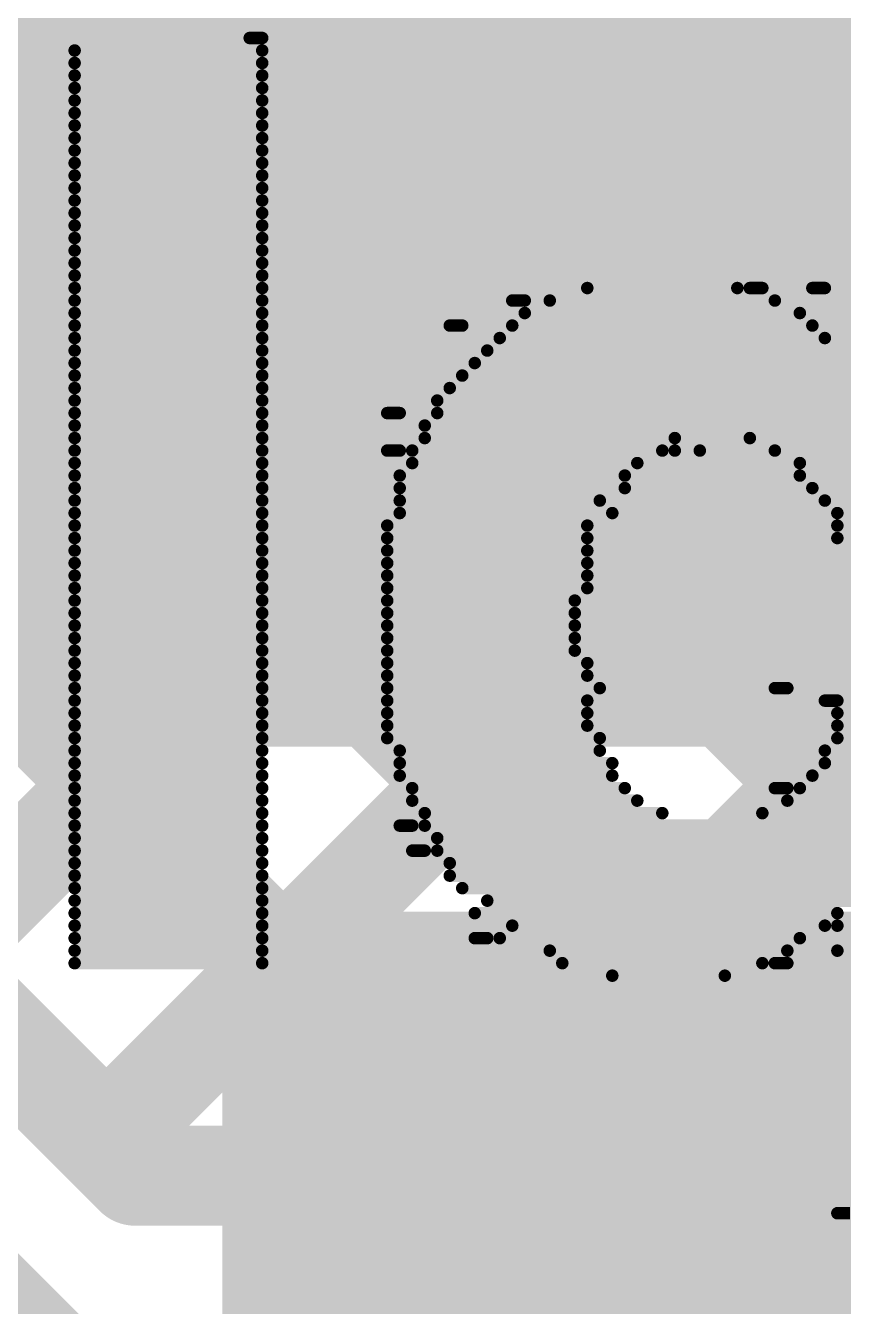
# Model space of a CAD drawing. Header units: millimetres. Extents: x 0 to 214, y 0 to 214.
# Drawn here: x 3.2511 to 3.3165, y 1.8975 to 2 of the extents above; entities that cross this region are included whole.
import ezdxf

# ---------------------------------------------------------------- set-up
doc = ezdxf.new("R2010")
doc.units = ezdxf.units.MM
doc.header["$MEASUREMENT"] = 0
for name, color, linetype in [('BottomLayer', 5, 'Continuous'), ('BottomOverlay', 54, 'Continuous'), ('TopLayer', 1, 'Continuous'), ('TopPaste', 8, 'Continuous'), ('TopSolder', 216, 'Continuous')]:
    doc.layers.add(name, color=color, linetype=linetype)

# ---------------------------------------------------------------- blocks, each defined once
blk = doc.blocks.new('SOIC_8_181')
at = {"layer": 'TopLayer'}
for points in [[(-0.0735, 0.0122), (-0.1365, 0.0122), (-0.1365, 0.0378), (-0.0735, 0.0378)], [(-0.0735, -0.0378), (-0.1365, -0.0378), (-0.1365, -0.0122), (-0.0735, -0.0122)], [(-0.0735, -0.0878), (-0.1365, -0.0878), (-0.1365, -0.0622), (-0.0735, -0.0622)]]:
    blk.add_hatch(color=1, dxfattribs=at).paths.add_polyline_path(points)
at = {"layer": 'TopPaste'}
for points in [[(-0.0735, 0.0122), (-0.1365, 0.0122), (-0.1365, 0.0378), (-0.0735, 0.0378)], [(-0.0735, -0.0378), (-0.1365, -0.0378), (-0.1365, -0.0122), (-0.0735, -0.0122)], [(-0.0735, -0.0878), (-0.1365, -0.0878), (-0.1365, -0.0622), (-0.0735, -0.0622)]]:
    blk.add_hatch(color=8, dxfattribs=at).paths.add_polyline_path(points)
at = {"layer": 'TopSolder'}
for points in [[(-0.0695, 0.0082), (-0.1405, 0.0082), (-0.1405, 0.0418), (-0.0695, 0.0418)], [(-0.0695, -0.0418), (-0.1405, -0.0418), (-0.1405, -0.0082), (-0.0695, -0.0082)], [(-0.0695, -0.0918), (-0.1405, -0.0918), (-0.1405, -0.0582), (-0.0695, -0.0582)]]:
    blk.add_hatch(color=216, dxfattribs=at).paths.add_polyline_path(points)

msp = doc.modelspace()

# ---------------------------------------------------------------- hatches: boundary and pattern name
at = {"layer": 'TopLayer'}
for points in [[(3.20389, 1.94232), (3.34169, 1.94232), (3.34169, 2.03589), (3.20389, 2.03589)], [(3.2668, 1.649), (3.3978, 1.649), (3.3978, 1.92913), (3.2668, 1.92913)]]:
    msp.add_hatch(color=1, dxfattribs=at).paths.add_polyline_path(points)

# ---------------------------------------------------------------- linework, layer by layer
at = {"layer": 'BottomLayer'}
for points, const_width in [([(3.25717, 1.91067), (4.033, 2.6865)], 0.008), ([(3.28279, 1.908), (4.06129, 2.6865)], 0.008), ([(3.31107, 1.908), (4.08957, 2.6865)], 0.008), ([(3.21475, 1.95309), (3.587, 2.32535)], 0.008), ([(3.22889, 1.93895), (3.58201, 2.29207)], 0.008), ([(3.24303, 1.92481), (3.59717, 2.27895)], 0.008), ([(3.114, 2.19597), (3.40197, 1.908)], 0.008), ([(3.114, 2.16769), (3.37369, 1.908)], 0.008), ([(3.114, 2.1394), (3.3454, 1.908)], 0.008), ([(3.114, 2.11112), (3.31712, 1.908)], 0.008), ([(3.114, 2.08284), (3.28884, 1.908)], 0.008), ([(3.083, 2.041), (3.247, 1.877)], 0.04), ([(3.114, 2.05455), (3.26055, 1.908)], 0.008), ([(3.114, 2.05384), (3.25984, 1.908)], 0.008), ([(3.25984, 1.908), (3.61193, 1.908)], 0.008)]:
    msp.add_lwpolyline(points, dxfattribs=dict(at, const_width=const_width))
at = {"layer": 'BottomLayer', "const_width": 0.004}
for points in [[(3.25517, 1.91067, 1), (3.25917, 1.91067, 1)], [(3.25784, 1.908, 1), (3.26184, 1.908, 1)], [(3.25784, 1.908, 1), (3.26184, 1.908, 1)], [(3.25855, 1.908, 1), (3.26255, 1.908, 1)], [(3.28079, 1.908, 1), (3.28479, 1.908, 1)], [(3.28684, 1.908, 1), (3.29084, 1.908, 1)], [(3.30907, 1.908, 1), (3.31307, 1.908, 1)], [(3.31512, 1.908, 1), (3.31912, 1.908, 1)]]:
    msp.add_lwpolyline(points, format="xyb", close=True, dxfattribs=at)
at = {"layer": 'BottomOverlay', "const_width": 0.001}
for points in [[(3.269, 1.999), (3.27, 1.999)], [(3.255, 1.998), (3.27, 1.998)], [(3.255, 1.997), (3.27, 1.997)], [(3.255, 1.996), (3.27, 1.996)], [(3.255, 1.995), (3.27, 1.995)], [(3.255, 1.994), (3.27, 1.994)], [(3.255, 1.993), (3.27, 1.993)], [(3.255, 1.992), (3.27, 1.992)], [(3.255, 1.991), (3.27, 1.991)], [(3.255, 1.99), (3.27, 1.99)], [(3.255, 1.989), (3.27, 1.989)], [(3.255, 1.988), (3.27, 1.988)], [(3.255, 1.987), (3.27, 1.987)], [(3.255, 1.986), (3.27, 1.986)], [(3.255, 1.985), (3.27, 1.985)], [(3.255, 1.984), (3.27, 1.984)], [(3.255, 1.983), (3.27, 1.983)], [(3.255, 1.982), (3.27, 1.982)], [(3.255, 1.981), (3.27, 1.981)], [(3.255, 1.98), (3.27, 1.98)], [(3.255, 1.979), (3.27, 1.979)], [(3.296, 1.979), (3.308, 1.979)], [(3.309, 1.979), (3.31, 1.979)], [(3.314, 1.979), (3.315, 1.979)], [(3.255, 1.978), (3.27, 1.978)], [(3.29, 1.978), (3.291, 1.978)], [(3.293, 1.978), (3.311, 1.978)], [(3.255, 1.977), (3.27, 1.977)], [(3.291, 1.977), (3.313, 1.977)], [(3.255, 1.976), (3.27, 1.976)], [(3.285, 1.976), (3.286, 1.976)], [(3.29, 1.976), (3.314, 1.976)], [(3.255, 1.975), (3.27, 1.975)], [(3.289, 1.975), (3.315, 1.975)], [(3.255, 1.974), (3.27, 1.974)], [(3.288, 1.974), (3.317, 1.974)], [(3.255, 1.973), (3.27, 1.973)], [(3.287, 1.973), (3.332, 1.973)], [(3.255, 1.972), (3.27, 1.972)], [(3.286, 1.972), (3.332, 1.972)], [(3.255, 1.971), (3.27, 1.971)], [(3.285, 1.971), (3.332, 1.971)], [(3.255, 1.97), (3.27, 1.97)], [(3.284, 1.97), (3.332, 1.97)], [(3.255, 1.969), (3.27, 1.969)], [(3.28, 1.969), (3.281, 1.969)], [(3.284, 1.969), (3.332, 1.969)], [(3.255, 1.968), (3.27, 1.968)], [(3.283, 1.968), (3.332, 1.968)], [(3.255, 1.967), (3.27, 1.967)], [(3.283, 1.967), (3.303, 1.967)], [(3.309, 1.967), (3.332, 1.967)], [(3.255, 1.966), (3.27, 1.966)], [(3.28, 1.966), (3.281, 1.966)], [(3.282, 1.966), (3.302, 1.966)], [(3.303, 1.966), (3.305, 1.966)], [(3.311, 1.966), (3.332, 1.966)], [(3.255, 1.965), (3.27, 1.965)], [(3.282, 1.965), (3.3, 1.965)], [(3.313, 1.965), (3.332, 1.965)], [(3.255, 1.964), (3.27, 1.964)], [(3.281, 1.964), (3.299, 1.964)], [(3.313, 1.964), (3.332, 1.964)], [(3.255, 1.963), (3.27, 1.963)], [(3.281, 1.963), (3.299, 1.963)], [(3.314, 1.963), (3.332, 1.963)], [(3.255, 1.962), (3.27, 1.962)], [(3.281, 1.962), (3.297, 1.962)], [(3.315, 1.962), (3.332, 1.962)], [(3.255, 1.961), (3.27, 1.961)], [(3.281, 1.961), (3.298, 1.961)], [(3.316, 1.961), (3.332, 1.961)], [(3.255, 1.96), (3.27, 1.96)], [(3.28, 1.96), (3.296, 1.96)], [(3.316, 1.96), (3.332, 1.96)], [(3.255, 1.959), (3.27, 1.959)], [(3.28, 1.959), (3.296, 1.959)], [(3.316, 1.959), (3.332, 1.959)], [(3.255, 1.958), (3.27, 1.958)], [(3.28, 1.958), (3.296, 1.958)], [(3.255, 1.957), (3.27, 1.957)], [(3.28, 1.957), (3.296, 1.957)], [(3.255, 1.956), (3.27, 1.956)], [(3.28, 1.956), (3.296, 1.956)], [(3.255, 1.955), (3.27, 1.955)], [(3.28, 1.955), (3.296, 1.955)], [(3.255, 1.954), (3.27, 1.954)], [(3.28, 1.954), (3.295, 1.954)], [(3.255, 1.953), (3.27, 1.953)], [(3.28, 1.953), (3.295, 1.953)], [(3.255, 1.952), (3.27, 1.952)], [(3.28, 1.952), (3.295, 1.952)], [(3.255, 1.951), (3.27, 1.951)], [(3.28, 1.951), (3.295, 1.951)], [(3.255, 1.95), (3.27, 1.95)], [(3.255, 1.949), (3.27, 1.949)], [(3.28, 1.95), (3.295, 1.95)], [(3.28, 1.949), (3.296, 1.949)], [(3.255, 1.948), (3.27, 1.948)], [(3.28, 1.948), (3.296, 1.948)], [(3.255, 1.947), (3.27, 1.947)], [(3.28, 1.947), (3.297, 1.947)], [(3.311, 1.947), (3.312, 1.947)], [(3.255, 1.946), (3.27, 1.946)], [(3.28, 1.946), (3.296, 1.946)], [(3.315, 1.946), (3.316, 1.946)], [(3.255, 1.945), (3.27, 1.945)], [(3.28, 1.945), (3.296, 1.945)], [(3.316, 1.945), (3.332, 1.945)], [(3.255, 1.944), (3.27, 1.944)], [(3.28, 1.944), (3.296, 1.944)], [(3.316, 1.944), (3.332, 1.944)], [(3.255, 1.943), (3.27, 1.943)], [(3.28, 1.943), (3.297, 1.943)], [(3.316, 1.943), (3.332, 1.943)], [(3.255, 1.942), (3.27, 1.942)], [(3.281, 1.942), (3.297, 1.942)], [(3.315, 1.942), (3.332, 1.942)], [(3.255, 1.941), (3.27, 1.941)], [(3.281, 1.941), (3.298, 1.941)], [(3.315, 1.941), (3.332, 1.941)], [(3.255, 1.94), (3.27, 1.94)], [(3.281, 1.94), (3.298, 1.94)], [(3.314, 1.94), (3.332, 1.94)], [(3.255, 1.939), (3.27, 1.939)], [(3.282, 1.939), (3.299, 1.939)], [(3.311, 1.939), (3.312, 1.939)], [(3.313, 1.939), (3.332, 1.939)], [(3.255, 1.938), (3.27, 1.938)], [(3.282, 1.938), (3.3, 1.938)], [(3.312, 1.938), (3.332, 1.938)], [(3.255, 1.937), (3.27, 1.937)], [(3.283, 1.937), (3.302, 1.937)], [(3.31, 1.937), (3.332, 1.937)], [(3.255, 1.936), (3.27, 1.936)], [(3.281, 1.936), (3.282, 1.936)], [(3.283, 1.936), (3.332, 1.936)], [(3.255, 1.935), (3.27, 1.935)], [(3.284, 1.935), (3.332, 1.935)], [(3.255, 1.934), (3.27, 1.934)], [(3.282, 1.934), (3.283, 1.934)], [(3.284, 1.934), (3.332, 1.934)], [(3.255, 1.933), (3.27, 1.933)], [(3.285, 1.933), (3.332, 1.933)], [(3.255, 1.932), (3.27, 1.932)], [(3.285, 1.932), (3.332, 1.932)], [(3.255, 1.931), (3.27, 1.931)], [(3.286, 1.931), (3.332, 1.931)], [(3.255, 1.93), (3.27, 1.93)], [(3.288, 1.93), (3.332, 1.93)], [(3.255, 1.929), (3.27, 1.929)], [(3.287, 1.929), (3.316, 1.929)], [(3.255, 1.928), (3.27, 1.928)], [(3.29, 1.928), (3.315, 1.928)], [(3.316, 1.928), (3.332, 1.928)], [(3.255, 1.927), (3.27, 1.927)], [(3.287, 1.927), (3.288, 1.927)], [(3.289, 1.927), (3.313, 1.927)], [(3.255, 1.926), (3.27, 1.926)], [(3.293, 1.926), (3.312, 1.926)], [(3.316, 1.926), (3.332, 1.926)], [(3.255, 1.925), (3.27, 1.925)], [(3.294, 1.925), (3.31, 1.925)], [(3.311, 1.925), (3.312, 1.925)], [(3.298, 1.924), (3.307, 1.924)], [(3.316, 1.905), (3.317, 1.905)]]:
    msp.add_lwpolyline(points, dxfattribs=at)
at = {"layer": 'BottomOverlay', "const_width": 0.0005}
for points in [[(3.26875, 1.999, 1), (3.26925, 1.999, 1)], [(3.26975, 1.999, 1), (3.27025, 1.999, 1)], [(3.25475, 1.998, 1), (3.25525, 1.998, 1)], [(3.26975, 1.998, 1), (3.27025, 1.998, 1)], [(3.25475, 1.997, 1), (3.25525, 1.997, 1)], [(3.26975, 1.997, 1), (3.27025, 1.997, 1)], [(3.25475, 1.996, 1), (3.25525, 1.996, 1)], [(3.26975, 1.996, 1), (3.27025, 1.996, 1)], [(3.25475, 1.995, 1), (3.25525, 1.995, 1)], [(3.26975, 1.995, 1), (3.27025, 1.995, 1)], [(3.25475, 1.994, 1), (3.25525, 1.994, 1)], [(3.26975, 1.994, 1), (3.27025, 1.994, 1)], [(3.25475, 1.993, 1), (3.25525, 1.993, 1)], [(3.26975, 1.993, 1), (3.27025, 1.993, 1)], [(3.25475, 1.992, 1), (3.25525, 1.992, 1)], [(3.25475, 1.991, 1), (3.25525, 1.991, 1)], [(3.26975, 1.992, 1), (3.27025, 1.992, 1)], [(3.26975, 1.991, 1), (3.27025, 1.991, 1)], [(3.25475, 1.99, 1), (3.25525, 1.99, 1)], [(3.26975, 1.99, 1), (3.27025, 1.99, 1)], [(3.25475, 1.989, 1), (3.25525, 1.989, 1)], [(3.26975, 1.989, 1), (3.27025, 1.989, 1)], [(3.25475, 1.988, 1), (3.25525, 1.988, 1)], [(3.26975, 1.988, 1), (3.27025, 1.988, 1)], [(3.25475, 1.987, 1), (3.25525, 1.987, 1)], [(3.26975, 1.987, 1), (3.27025, 1.987, 1)], [(3.25475, 1.986, 1), (3.25525, 1.986, 1)], [(3.26975, 1.986, 1), (3.27025, 1.986, 1)], [(3.25475, 1.985, 1), (3.25525, 1.985, 1)], [(3.26975, 1.985, 1), (3.27025, 1.985, 1)], [(3.25475, 1.984, 1), (3.25525, 1.984, 1)], [(3.26975, 1.984, 1), (3.27025, 1.984, 1)], [(3.25475, 1.983, 1), (3.25525, 1.983, 1)], [(3.26975, 1.983, 1), (3.27025, 1.983, 1)], [(3.25475, 1.982, 1), (3.25525, 1.982, 1)], [(3.26975, 1.982, 1), (3.27025, 1.982, 1)], [(3.25475, 1.981, 1), (3.25525, 1.981, 1)], [(3.26975, 1.981, 1), (3.27025, 1.981, 1)], [(3.25475, 1.98, 1), (3.25525, 1.98, 1)], [(3.26975, 1.98, 1), (3.27025, 1.98, 1)], [(3.25475, 1.979, 1), (3.25525, 1.979, 1)], [(3.26975, 1.979, 1), (3.27025, 1.979, 1)], [(3.29575, 1.979, 1), (3.29625, 1.979, 1)], [(3.30775, 1.979, 1), (3.30825, 1.979, 1)], [(3.30875, 1.979, 1), (3.30925, 1.979, 1)], [(3.30975, 1.979, 1), (3.31025, 1.979, 1)], [(3.31375, 1.979, 1), (3.31425, 1.979, 1)], [(3.31475, 1.979, 1), (3.31525, 1.979, 1)], [(3.25475, 1.978, 1), (3.25525, 1.978, 1)], [(3.26975, 1.978, 1), (3.27025, 1.978, 1)], [(3.28975, 1.978, 1), (3.29025, 1.978, 1)], [(3.29075, 1.978, 1), (3.29125, 1.978, 1)], [(3.29275, 1.978, 1), (3.29325, 1.978, 1)], [(3.31075, 1.978, 1), (3.31125, 1.978, 1)], [(3.25475, 1.977, 1), (3.25525, 1.977, 1)], [(3.26975, 1.977, 1), (3.27025, 1.977, 1)], [(3.29075, 1.977, 1), (3.29125, 1.977, 1)], [(3.31275, 1.977, 1), (3.31325, 1.977, 1)], [(3.25475, 1.976, 1), (3.25525, 1.976, 1)], [(3.26975, 1.976, 1), (3.27025, 1.976, 1)], [(3.28475, 1.976, 1), (3.28525, 1.976, 1)], [(3.28575, 1.976, 1), (3.28625, 1.976, 1)], [(3.28975, 1.976, 1), (3.29025, 1.976, 1)], [(3.31375, 1.976, 1), (3.31425, 1.976, 1)], [(3.25475, 1.975, 1), (3.25525, 1.975, 1)], [(3.26975, 1.975, 1), (3.27025, 1.975, 1)], [(3.28875, 1.975, 1), (3.28925, 1.975, 1)], [(3.31475, 1.975, 1), (3.31525, 1.975, 1)], [(3.25475, 1.974, 1), (3.25525, 1.974, 1)], [(3.26975, 1.974, 1), (3.27025, 1.974, 1)], [(3.28775, 1.974, 1), (3.28825, 1.974, 1)], [(3.25475, 1.973, 1), (3.25525, 1.973, 1)], [(3.26975, 1.973, 1), (3.27025, 1.973, 1)], [(3.28675, 1.973, 1), (3.28725, 1.973, 1)], [(3.25475, 1.972, 1), (3.25525, 1.972, 1)], [(3.26975, 1.972, 1), (3.27025, 1.972, 1)], [(3.28575, 1.972, 1), (3.28625, 1.972, 1)], [(3.25475, 1.971, 1), (3.25525, 1.971, 1)], [(3.26975, 1.971, 1), (3.27025, 1.971, 1)], [(3.28475, 1.971, 1), (3.28525, 1.971, 1)], [(3.25475, 1.97, 1), (3.25525, 1.97, 1)], [(3.26975, 1.97, 1), (3.27025, 1.97, 1)], [(3.28375, 1.97, 1), (3.28425, 1.97, 1)], [(3.25475, 1.969, 1), (3.25525, 1.969, 1)], [(3.26975, 1.969, 1), (3.27025, 1.969, 1)], [(3.27975, 1.969, 1), (3.28025, 1.969, 1)], [(3.28075, 1.969, 1), (3.28125, 1.969, 1)], [(3.28375, 1.969, 1), (3.28425, 1.969, 1)], [(3.25475, 1.968, 1), (3.25525, 1.968, 1)], [(3.26975, 1.968, 1), (3.27025, 1.968, 1)], [(3.28275, 1.968, 1), (3.28325, 1.968, 1)], [(3.25475, 1.967, 1), (3.25525, 1.967, 1)], [(3.26975, 1.967, 1), (3.27025, 1.967, 1)], [(3.28275, 1.967, 1), (3.28325, 1.967, 1)], [(3.30275, 1.967, 1), (3.30325, 1.967, 1)], [(3.30875, 1.967, 1), (3.30925, 1.967, 1)], [(3.25475, 1.966, 1), (3.25525, 1.966, 1)], [(3.26975, 1.966, 1), (3.27025, 1.966, 1)], [(3.27975, 1.966, 1), (3.28025, 1.966, 1)], [(3.28075, 1.966, 1), (3.28125, 1.966, 1)], [(3.28175, 1.966, 1), (3.28225, 1.966, 1)], [(3.30175, 1.966, 1), (3.30225, 1.966, 1)], [(3.30275, 1.966, 1), (3.30325, 1.966, 1)], [(3.30475, 1.966, 1), (3.30525, 1.966, 1)], [(3.31075, 1.966, 1), (3.31125, 1.966, 1)], [(3.25475, 1.965, 1), (3.25525, 1.965, 1)], [(3.26975, 1.965, 1), (3.27025, 1.965, 1)], [(3.28175, 1.965, 1), (3.28225, 1.965, 1)], [(3.29975, 1.965, 1), (3.30025, 1.965, 1)], [(3.31275, 1.965, 1), (3.31325, 1.965, 1)], [(3.25475, 1.964, 1), (3.25525, 1.964, 1)], [(3.26975, 1.964, 1), (3.27025, 1.964, 1)], [(3.28075, 1.964, 1), (3.28125, 1.964, 1)], [(3.29875, 1.964, 1), (3.29925, 1.964, 1)], [(3.31275, 1.964, 1), (3.31325, 1.964, 1)], [(3.25475, 1.963, 1), (3.25525, 1.963, 1)], [(3.26975, 1.963, 1), (3.27025, 1.963, 1)], [(3.28075, 1.963, 1), (3.28125, 1.963, 1)], [(3.29875, 1.963, 1), (3.29925, 1.963, 1)], [(3.31375, 1.963, 1), (3.31425, 1.963, 1)], [(3.25475, 1.962, 1), (3.25525, 1.962, 1)], [(3.26975, 1.962, 1), (3.27025, 1.962, 1)], [(3.28075, 1.962, 1), (3.28125, 1.962, 1)], [(3.29675, 1.962, 1), (3.29725, 1.962, 1)], [(3.31475, 1.962, 1), (3.31525, 1.962, 1)], [(3.25475, 1.961, 1), (3.25525, 1.961, 1)], [(3.26975, 1.961, 1), (3.27025, 1.961, 1)], [(3.28075, 1.961, 1), (3.28125, 1.961, 1)], [(3.29775, 1.961, 1), (3.29825, 1.961, 1)], [(3.31575, 1.961, 1), (3.31625, 1.961, 1)], [(3.25475, 1.96, 1), (3.25525, 1.96, 1)], [(3.26975, 1.96, 1), (3.27025, 1.96, 1)], [(3.27975, 1.96, 1), (3.28025, 1.96, 1)], [(3.29575, 1.96, 1), (3.29625, 1.96, 1)], [(3.31575, 1.96, 1), (3.31625, 1.96, 1)], [(3.25475, 1.959, 1), (3.25525, 1.959, 1)], [(3.26975, 1.959, 1), (3.27025, 1.959, 1)], [(3.27975, 1.959, 1), (3.28025, 1.959, 1)], [(3.29575, 1.959, 1), (3.29625, 1.959, 1)], [(3.31575, 1.959, 1), (3.31625, 1.959, 1)], [(3.25475, 1.958, 1), (3.25525, 1.958, 1)], [(3.26975, 1.958, 1), (3.27025, 1.958, 1)], [(3.27975, 1.958, 1), (3.28025, 1.958, 1)], [(3.29575, 1.958, 1), (3.29625, 1.958, 1)], [(3.25475, 1.957, 1), (3.25525, 1.957, 1)], [(3.26975, 1.957, 1), (3.27025, 1.957, 1)], [(3.27975, 1.957, 1), (3.28025, 1.957, 1)], [(3.29575, 1.957, 1), (3.29625, 1.957, 1)], [(3.25475, 1.956, 1), (3.25525, 1.956, 1)], [(3.26975, 1.956, 1), (3.27025, 1.956, 1)], [(3.27975, 1.956, 1), (3.28025, 1.956, 1)], [(3.29575, 1.956, 1), (3.29625, 1.956, 1)], [(3.25475, 1.955, 1), (3.25525, 1.955, 1)], [(3.26975, 1.955, 1), (3.27025, 1.955, 1)], [(3.27975, 1.955, 1), (3.28025, 1.955, 1)], [(3.29575, 1.955, 1), (3.29625, 1.955, 1)], [(3.25475, 1.954, 1), (3.25525, 1.954, 1)], [(3.26975, 1.954, 1), (3.27025, 1.954, 1)], [(3.27975, 1.954, 1), (3.28025, 1.954, 1)], [(3.29475, 1.954, 1), (3.29525, 1.954, 1)], [(3.25475, 1.953, 1), (3.25525, 1.953, 1)], [(3.26975, 1.953, 1), (3.27025, 1.953, 1)], [(3.27975, 1.953, 1), (3.28025, 1.953, 1)], [(3.29475, 1.953, 1), (3.29525, 1.953, 1)], [(3.25475, 1.952, 1), (3.25525, 1.952, 1)], [(3.26975, 1.952, 1), (3.27025, 1.952, 1)], [(3.27975, 1.952, 1), (3.28025, 1.952, 1)], [(3.29475, 1.952, 1), (3.29525, 1.952, 1)], [(3.25475, 1.951, 1), (3.25525, 1.951, 1)], [(3.26975, 1.951, 1), (3.27025, 1.951, 1)], [(3.27975, 1.951, 1), (3.28025, 1.951, 1)], [(3.29475, 1.951, 1), (3.29525, 1.951, 1)], [(3.25475, 1.95, 1), (3.25525, 1.95, 1)], [(3.25475, 1.949, 1), (3.25525, 1.949, 1)], [(3.26975, 1.95, 1), (3.27025, 1.95, 1)], [(3.26975, 1.949, 1), (3.27025, 1.949, 1)], [(3.27975, 1.95, 1), (3.28025, 1.95, 1)], [(3.27975, 1.949, 1), (3.28025, 1.949, 1)], [(3.29475, 1.95, 1), (3.29525, 1.95, 1)], [(3.29575, 1.949, 1), (3.29625, 1.949, 1)], [(3.25475, 1.948, 1), (3.25525, 1.948, 1)], [(3.26975, 1.948, 1), (3.27025, 1.948, 1)], [(3.27975, 1.948, 1), (3.28025, 1.948, 1)], [(3.29575, 1.948, 1), (3.29625, 1.948, 1)], [(3.25475, 1.947, 1), (3.25525, 1.947, 1)], [(3.26975, 1.947, 1), (3.27025, 1.947, 1)], [(3.27975, 1.947, 1), (3.28025, 1.947, 1)], [(3.29675, 1.947, 1), (3.29725, 1.947, 1)], [(3.31075, 1.947, 1), (3.31125, 1.947, 1)], [(3.31175, 1.947, 1), (3.31225, 1.947, 1)], [(3.25475, 1.946, 1), (3.25525, 1.946, 1)], [(3.26975, 1.946, 1), (3.27025, 1.946, 1)], [(3.27975, 1.946, 1), (3.28025, 1.946, 1)], [(3.29575, 1.946, 1), (3.29625, 1.946, 1)], [(3.31475, 1.946, 1), (3.31525, 1.946, 1)], [(3.31575, 1.946, 1), (3.31625, 1.946, 1)], [(3.25475, 1.945, 1), (3.25525, 1.945, 1)], [(3.26975, 1.945, 1), (3.27025, 1.945, 1)], [(3.27975, 1.945, 1), (3.28025, 1.945, 1)], [(3.29575, 1.945, 1), (3.29625, 1.945, 1)], [(3.31575, 1.945, 1), (3.31625, 1.945, 1)], [(3.25475, 1.944, 1), (3.25525, 1.944, 1)], [(3.26975, 1.944, 1), (3.27025, 1.944, 1)], [(3.27975, 1.944, 1), (3.28025, 1.944, 1)], [(3.29575, 1.944, 1), (3.29625, 1.944, 1)], [(3.31575, 1.944, 1), (3.31625, 1.944, 1)], [(3.25475, 1.943, 1), (3.25525, 1.943, 1)], [(3.26975, 1.943, 1), (3.27025, 1.943, 1)], [(3.27975, 1.943, 1), (3.28025, 1.943, 1)], [(3.29675, 1.943, 1), (3.29725, 1.943, 1)], [(3.31575, 1.943, 1), (3.31625, 1.943, 1)], [(3.25475, 1.942, 1), (3.25525, 1.942, 1)], [(3.26975, 1.942, 1), (3.27025, 1.942, 1)], [(3.28075, 1.942, 1), (3.28125, 1.942, 1)], [(3.29675, 1.942, 1), (3.29725, 1.942, 1)], [(3.31475, 1.942, 1), (3.31525, 1.942, 1)], [(3.25475, 1.941, 1), (3.25525, 1.941, 1)], [(3.26975, 1.941, 1), (3.27025, 1.941, 1)], [(3.28075, 1.941, 1), (3.28125, 1.941, 1)], [(3.29775, 1.941, 1), (3.29825, 1.941, 1)], [(3.31475, 1.941, 1), (3.31525, 1.941, 1)], [(3.25475, 1.94, 1), (3.25525, 1.94, 1)], [(3.26975, 1.94, 1), (3.27025, 1.94, 1)], [(3.28075, 1.94, 1), (3.28125, 1.94, 1)], [(3.29775, 1.94, 1), (3.29825, 1.94, 1)], [(3.31375, 1.94, 1), (3.31425, 1.94, 1)], [(3.25475, 1.939, 1), (3.25525, 1.939, 1)], [(3.26975, 1.939, 1), (3.27025, 1.939, 1)], [(3.28175, 1.939, 1), (3.28225, 1.939, 1)], [(3.29875, 1.939, 1), (3.29925, 1.939, 1)], [(3.31075, 1.939, 1), (3.31125, 1.939, 1)], [(3.31175, 1.939, 1), (3.31225, 1.939, 1)], [(3.31275, 1.939, 1), (3.31325, 1.939, 1)], [(3.25475, 1.938, 1), (3.25525, 1.938, 1)], [(3.26975, 1.938, 1), (3.27025, 1.938, 1)], [(3.28175, 1.938, 1), (3.28225, 1.938, 1)], [(3.29975, 1.938, 1), (3.30025, 1.938, 1)], [(3.31175, 1.938, 1), (3.31225, 1.938, 1)], [(3.25475, 1.937, 1), (3.25525, 1.937, 1)], [(3.26975, 1.937, 1), (3.27025, 1.937, 1)], [(3.28275, 1.937, 1), (3.28325, 1.937, 1)], [(3.30175, 1.937, 1), (3.30225, 1.937, 1)], [(3.30975, 1.937, 1), (3.31025, 1.937, 1)], [(3.25475, 1.936, 1), (3.25525, 1.936, 1)], [(3.26975, 1.936, 1), (3.27025, 1.936, 1)], [(3.28075, 1.936, 1), (3.28125, 1.936, 1)], [(3.28175, 1.936, 1), (3.28225, 1.936, 1)], [(3.28275, 1.936, 1), (3.28325, 1.936, 1)], [(3.25475, 1.935, 1), (3.25525, 1.935, 1)], [(3.26975, 1.935, 1), (3.27025, 1.935, 1)], [(3.28375, 1.935, 1), (3.28425, 1.935, 1)], [(3.25475, 1.934, 1), (3.25525, 1.934, 1)], [(3.26975, 1.934, 1), (3.27025, 1.934, 1)], [(3.28175, 1.934, 1), (3.28225, 1.934, 1)], [(3.28275, 1.934, 1), (3.28325, 1.934, 1)], [(3.28375, 1.934, 1), (3.28425, 1.934, 1)], [(3.25475, 1.933, 1), (3.25525, 1.933, 1)], [(3.26975, 1.933, 1), (3.27025, 1.933, 1)], [(3.28475, 1.933, 1), (3.28525, 1.933, 1)], [(3.25475, 1.932, 1), (3.25525, 1.932, 1)], [(3.26975, 1.932, 1), (3.27025, 1.932, 1)], [(3.28475, 1.932, 1), (3.28525, 1.932, 1)], [(3.25475, 1.931, 1), (3.25525, 1.931, 1)], [(3.26975, 1.931, 1), (3.27025, 1.931, 1)], [(3.28575, 1.931, 1), (3.28625, 1.931, 1)], [(3.25475, 1.93, 1), (3.25525, 1.93, 1)], [(3.26975, 1.93, 1), (3.27025, 1.93, 1)], [(3.28775, 1.93, 1), (3.28825, 1.93, 1)], [(3.25475, 1.929, 1), (3.25525, 1.929, 1)], [(3.26975, 1.929, 1), (3.27025, 1.929, 1)], [(3.28675, 1.929, 1), (3.28725, 1.929, 1)], [(3.31575, 1.929, 1), (3.31625, 1.929, 1)], [(3.25475, 1.928, 1), (3.25525, 1.928, 1)], [(3.26975, 1.928, 1), (3.27025, 1.928, 1)], [(3.28975, 1.928, 1), (3.29025, 1.928, 1)], [(3.31475, 1.928, 1), (3.31525, 1.928, 1)], [(3.31575, 1.928, 1), (3.31625, 1.928, 1)], [(3.25475, 1.927, 1), (3.25525, 1.927, 1)], [(3.26975, 1.927, 1), (3.27025, 1.927, 1)], [(3.28675, 1.927, 1), (3.28725, 1.927, 1)], [(3.28775, 1.927, 1), (3.28825, 1.927, 1)], [(3.28875, 1.927, 1), (3.28925, 1.927, 1)], [(3.31275, 1.927, 1), (3.31325, 1.927, 1)], [(3.25475, 1.926, 1), (3.25525, 1.926, 1)], [(3.26975, 1.926, 1), (3.27025, 1.926, 1)], [(3.29275, 1.926, 1), (3.29325, 1.926, 1)], [(3.31175, 1.926, 1), (3.31225, 1.926, 1)], [(3.31575, 1.926, 1), (3.31625, 1.926, 1)], [(3.25475, 1.925, 1), (3.25525, 1.925, 1)], [(3.26975, 1.925, 1), (3.27025, 1.925, 1)], [(3.29375, 1.925, 1), (3.29425, 1.925, 1)], [(3.30975, 1.925, 1), (3.31025, 1.925, 1)], [(3.31075, 1.925, 1), (3.31125, 1.925, 1)], [(3.31175, 1.925, 1), (3.31225, 1.925, 1)], [(3.29775, 1.924, 1), (3.29825, 1.924, 1)], [(3.30675, 1.924, 1), (3.30725, 1.924, 1)], [(3.31575, 1.905, 1), (3.31625, 1.905, 1)]]:
    msp.add_lwpolyline(points, format="xyb", close=True, dxfattribs=at)

# ---------------------------------------------------------------- block references
at = {"rotation": 180}
msp.add_blockref('SOIC_8_181', (3.20352, 1.93589), dxfattribs=at)

doc.saveas('drawing.dxf')
